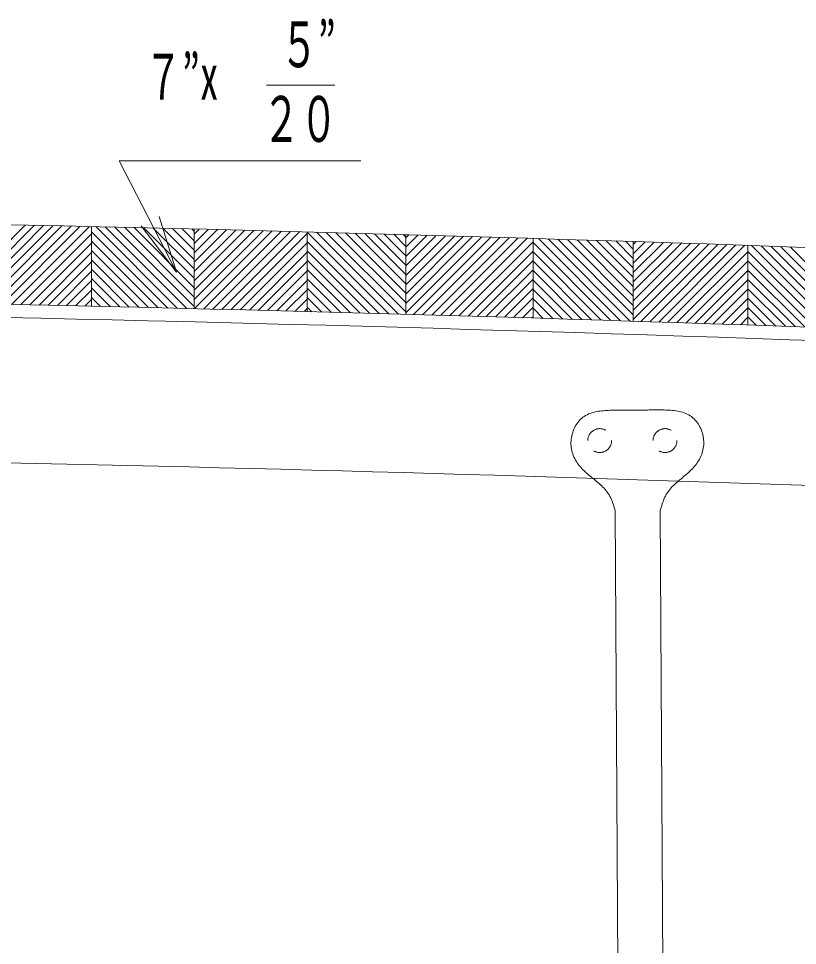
# Model space of a CAD drawing. Units: millimetres, scale not verified. Extents: x -8222 to 8222, y -5815 to 5815.
# Drawn here: x 777 to 1524, y 1955 to 2843 of the extents above; entities that cross this region are included whole.
import ezdxf
from ezdxf.enums import TextEntityAlignment as Align

# ---------------------------------------------------------------- set-up
doc = ezdxf.new("R2010")
doc.units = ezdxf.units.MM
doc.header["$LTSCALE"] = 20
doc.linetypes.add('DASHED1', pattern=[1.8, 1.2, -0.6])
doc.layers.add('0-0_0', color=3, linetype='Continuous', lineweight=18)
doc.layers.add('0-2_寸法', color=2, linetype='Continuous', lineweight=18)
doc.styles.add('ＭＳ ゴシック', font='')
doc.styles.get('ＭＳ ゴシック').set_extended_font_data('MS Gothic')

msp = doc.modelspace()

# ---------------------------------------------------------------- linework, layer by layer
at = {"layer": '0-0_0'}
for p, q in [((740.14, 2602.12), (783.36, 2645.35)), ((740.14, 2593.14), (792.15, 2645.15)), ((740.14, 2584.16), (800.93, 2644.96)), ((740.14, 2575.18), (809.72, 2644.76)), ((743.78, 2569.84), (818.5, 2644.56)), ((752.57, 2569.66), (827.28, 2644.37)), ((761.36, 2569.47), (836.06, 2644.17)), ((770.16, 2569.28), (844.84, 2643.97)), ((846.82, 2643.78), (846.82, 2567.56)), ((929.11, 2565.61), (850.89, 2643.83)), ((938.31, 2565.38), (860.08, 2643.61)), ((945.33, 2567.34), (869.28, 2643.4)), ((945.33, 2576.32), (878.48, 2643.18)), ((945.33, 2585.3), (887.67, 2642.96)), ((945.33, 2594.28), (896.87, 2642.74)), ((945.33, 2603.26), (906.07, 2642.52)), ((945.33, 2612.24), (915.28, 2642.3)), ((945.33, 2621.22), (924.48, 2642.08)), ((945.33, 2630.21), (933.69, 2641.85)), ((945.33, 2639.19), (942.9, 2641.62)), ((945.33, 2636.69), (950.09, 2641.45)), ((945.33, 2641.43), (945.33, 2565.21)), ((945.33, 2627.71), (958.85, 2641.23)), ((945.33, 2618.73), (967.61, 2641.01)), ((945.33, 2609.75), (976.37, 2640.79)), ((945.33, 2600.77), (985.13, 2640.56)), ((945.33, 2591.79), (993.88, 2640.34)), ((945.33, 2582.81), (1002.64, 2640.11)), ((945.33, 2573.83), (1011.39, 2639.89)), ((945.68, 2565.2), (1020.14, 2639.66)), ((778.94, 2569.09), (846.82, 2636.96)), ((919.9, 2565.83), (846.82, 2638.92)), ((954.45, 2564.98), (1028.89, 2639.43)), ((963.21, 2564.76), (1037.64, 2639.2)), ((971.97, 2564.54), (1046.39, 2638.97)), ((980.72, 2564.32), (1053.66, 2637.25)), ((1053.66, 2638.65), (1053.66, 2562.42)), ((1132.01, 2560.27), (1053.66, 2638.63)), ((1141.26, 2560.01), (1062.73, 2638.53)), ((1148.24, 2562), (1071.96, 2638.28)), ((1148.24, 2570.98), (1081.19, 2638.03)), ((1148.24, 2579.96), (1090.43, 2637.78)), ((1148.24, 2588.94), (1099.66, 2637.52)), ((1148.24, 2597.92), (1108.9, 2637.27)), ((1148.24, 2606.9), (1118.13, 2637.01)), ((1148.24, 2615.88), (1127.37, 2636.75)), ((1148.24, 2624.86), (1136.61, 2636.49)), ((1148.24, 2633.84), (1145.85, 2636.23)), ((1148.24, 2633.05), (1151.27, 2636.08)), ((1148.24, 2636.04), (1148.24, 2559.81)), ((1148.24, 2624.07), (1160, 2635.83)), ((1148.24, 2615.09), (1168.73, 2635.58)), ((1148.24, 2606.11), (1177.45, 2635.33)), ((1148.24, 2597.13), (1186.18, 2635.07)), ((1148.24, 2588.15), (1194.91, 2634.82)), ((1148.24, 2579.17), (1203.63, 2634.56)), ((1148.24, 2570.19), (1212.35, 2634.3)), ((1148.24, 2561.21), (1221.07, 2634.05)), ((1155.61, 2559.6), (1229.8, 2633.79)), ((1164.34, 2559.35), (1238.51, 2633.52)), ((1173.07, 2559.1), (1247.23, 2633.26)), ((1181.8, 2558.85), (1255.95, 2633)), ((1190.52, 2558.59), (1264.66, 2632.73)), ((1270.25, 2632.44), (1270.25, 2556.21)), ((1354.24, 2553.57), (1275.4, 2632.4)), ((1363.52, 2553.27), (1284.67, 2632.12)), ((1366.42, 2559.35), (1293.94, 2631.83)), ((1366.42, 2568.33), (1303.21, 2631.54)), ((1366.42, 2577.31), (1312.48, 2631.25)), ((1366.42, 2586.29), (1321.75, 2630.96)), ((1366.42, 2595.27), (1331.02, 2630.67)), ((787.73, 2568.89), (846.82, 2627.98)), ((910.7, 2566.06), (846.82, 2629.94)), ((989.48, 2564.1), (1053.66, 2628.27)), ((1122.77, 2560.53), (1053.66, 2629.65)), ((1199.25, 2558.34), (1270.25, 2629.34)), ((1344.96, 2553.87), (1270.25, 2628.58)), ((1366.42, 2604.25), (1340.3, 2630.37)), ((1366.42, 2613.23), (1349.57, 2630.08)), ((1366.42, 2622.21), (1358.85, 2629.78)), ((1366.42, 2626.73), (1369.14, 2629.45)), ((1366.42, 2629.42), (1366.42, 2553.18)), ((1366.42, 2617.75), (1377.84, 2629.16)), ((1366.42, 2608.77), (1386.53, 2628.88)), ((1366.42, 2599.79), (1395.23, 2628.6)), ((1366.42, 2590.81), (1403.92, 2628.31)), ((1366.42, 2581.83), (1412.62, 2628.02)), ((1366.42, 2572.84), (1421.31, 2627.73)), ((1366.42, 2563.86), (1430, 2627.44)), ((1366.42, 2554.88), (1438.69, 2627.15)), ((1373.47, 2552.95), (1447.37, 2626.86)), ((1382.16, 2552.67), (1456.06, 2626.56)), ((1390.86, 2552.38), (1464.74, 2626.27)), ((1399.55, 2552.1), (1473.43, 2625.97)), ((1476.27, 2625.76), (1476.27, 2549.52)), ((1558.75, 2546.63), (1479.62, 2625.76)), ((1568.06, 2546.29), (1488.92, 2625.44)), ((1577.38, 2545.96), (1498.22, 2625.12)), ((1580.79, 2551.52), (1507.52, 2624.79)), ((1580.79, 2560.5), (1516.83, 2624.47)), ((796.52, 2568.7), (846.82, 2619)), ((901.5, 2566.28), (846.82, 2620.96)), ((998.24, 2563.87), (1053.66, 2619.29)), ((1113.54, 2560.79), (1053.66, 2620.67)), ((1207.97, 2558.08), (1270.25, 2620.36)), ((1335.68, 2554.17), (1270.25, 2619.6)), ((1408.25, 2551.81), (1476.27, 2619.83)), ((1549.43, 2546.96), (1476.27, 2620.12)), ((805.3, 2568.51), (846.82, 2610.02)), ((892.3, 2566.5), (846.82, 2611.97)), ((1006.99, 2563.65), (1053.66, 2610.31)), ((1104.3, 2561.04), (1053.66, 2611.69)), ((1216.69, 2557.82), (1270.25, 2611.38)), ((1326.41, 2554.46), (1270.25, 2610.62)), ((1416.94, 2551.52), (1476.27, 2610.85)), ((1540.12, 2547.29), (1476.27, 2611.14)), ((814.09, 2568.31), (846.82, 2601.04)), ((883.1, 2566.72), (846.82, 2602.99)), ((1015.74, 2563.42), (1053.66, 2601.33)), ((1095.07, 2561.3), (1053.66, 2602.71)), ((1225.41, 2557.56), (1270.25, 2602.4)), ((1317.14, 2554.75), (1270.25, 2601.64)), ((1425.63, 2551.23), (1476.27, 2601.87)), ((1530.81, 2547.62), (1476.27, 2602.16)), ((822.87, 2568.11), (846.82, 2592.06)), ((873.9, 2566.93), (846.82, 2594.01)), ((1024.5, 2563.19), (1053.66, 2592.35)), ((1085.83, 2561.55), (1053.66, 2593.73)), ((1234.13, 2557.3), (1270.25, 2593.42)), ((1307.86, 2555.04), (1270.25, 2592.66)), ((1434.32, 2550.94), (1476.27, 2592.89)), ((1521.51, 2547.95), (1476.27, 2593.18)), ((831.65, 2567.91), (846.82, 2583.08)), ((864.71, 2567.15), (846.82, 2585.03)), ((1033.25, 2562.96), (1053.66, 2583.37)), ((1076.6, 2561.8), (1053.66, 2584.74)), ((1242.85, 2557.04), (1270.25, 2584.44)), ((1298.6, 2555.33), (1270.25, 2583.68)), ((1443.01, 2550.65), (1476.27, 2583.91)), ((1512.2, 2548.27), (1476.27, 2584.2)), ((840.43, 2567.71), (846.82, 2574.1)), ((855.51, 2567.36), (846.82, 2576.05)), ((1041.99, 2562.73), (1053.66, 2574.39)), ((1067.37, 2562.05), (1053.66, 2575.76)), ((1251.57, 2556.78), (1270.25, 2575.46)), ((1289.33, 2555.62), (1270.25, 2574.7)), ((1451.69, 2550.36), (1476.27, 2574.93)), ((1502.89, 2548.6), (1476.27, 2575.22)), ((1050.74, 2562.5), (1053.66, 2565.41)), ((1058.14, 2562.3), (1053.66, 2566.78)), ((1260.28, 2556.51), (1270.25, 2566.48)), ((1280.06, 2555.91), (1270.25, 2565.72)), ((1460.38, 2550.06), (1476.27, 2565.95)), ((1493.59, 2548.92), (1476.27, 2566.24)), ((1269, 2556.25), (1270.25, 2557.5)), ((1270.8, 2556.19), (1270.25, 2556.74)), ((1469.06, 2549.77), (1476.27, 2556.97)), ((1484.29, 2549.24), (1476.27, 2557.26)), ((1327.67, 2402.52), (1328.78, 2401.61)), ((1409.57, 2399.86), (1408.52, 2398.96)), ((1359.47, 593.74), (1349.03, 2371.57)), ((1403.22, 514.26), (1392.31, 2371.82))]:
    msp.add_line(p, q, dxfattribs=at)
at = {"layer": '0-0_0', "color": 1, "linetype": 'DASHED1'}
for p, q in [((1326.28, 2403.64), (1327.67, 2402.52)), ((1410.97, 2401.06), (1409.57, 2399.86))]:
    msp.add_line(p, q, dxfattribs=at)
for points in [[(1369.94, 2467.85), (1368.32, 2467.86), (1366.71, 2467.87), (1365.1, 2467.88), (1363.49, 2467.89), (1361.87, 2467.9), (1360.26, 2467.91), (1358.65, 2467.91), (1357.03, 2467.92), (1355.42, 2467.91), (1353.81, 2467.91), (1352.2, 2467.9), (1350.58, 2467.88), (1348.97, 2467.86), (1347.36, 2467.84), (1345.75, 2467.8), (1344.13, 2467.76), (1342.52, 2467.69), (1340.91, 2467.61), (1339.3, 2467.51), (1337.7, 2467.37), (1336.09, 2467.21), (1334.49, 2467.01), (1332.9, 2466.77), (1331.31, 2466.49), (1329.73, 2466.16), (1328.16, 2465.77), (1326.62, 2465.32), (1325.09, 2464.8), (1323.59, 2464.22), (1322.12, 2463.55), (1320.69, 2462.8), (1319.31, 2461.96), (1317.99, 2461.04), (1316.74, 2460.02), (1315.56, 2458.92), (1314.45, 2457.75), (1313.42, 2456.51), (1312.47, 2455.21), (1311.59, 2453.86)], [(1370.28, 2467.85), (1371.89, 2467.88), (1373.51, 2467.91), (1375.12, 2467.94), (1376.73, 2467.97), (1378.34, 2468), (1379.96, 2468.03), (1381.57, 2468.05), (1383.18, 2468.07), (1384.79, 2468.09), (1386.41, 2468.1), (1388.02, 2468.11), (1389.63, 2468.11), (1391.24, 2468.11), (1392.86, 2468.1), (1394.47, 2468.09), (1396.08, 2468.06), (1397.69, 2468.02), (1399.31, 2467.95), (1400.92, 2467.87), (1402.53, 2467.76), (1404.13, 2467.61), (1405.73, 2467.43), (1407.33, 2467.21), (1408.92, 2466.95), (1410.5, 2466.63), (1412.07, 2466.26), (1413.63, 2465.83), (1415.16, 2465.33), (1416.67, 2464.76), (1418.15, 2464.11), (1419.58, 2463.38), (1420.97, 2462.56), (1422.3, 2461.65), (1423.57, 2460.65), (1424.76, 2459.56), (1425.88, 2458.4), (1426.92, 2457.17), (1427.89, 2455.89), (1428.79, 2454.54)], [(1311.59, 2453.86), (1310.78, 2452.46), (1310.05, 2451.03), (1309.38, 2449.56), (1308.79, 2448.06), (1308.27, 2446.53), (1307.81, 2444.98), (1307.43, 2443.42), (1307.12, 2441.83), (1306.89, 2440.24), (1306.72, 2438.63), (1306.64, 2437.02), (1306.63, 2435.41), (1306.7, 2433.8), (1306.86, 2432.2), (1307.11, 2430.6), (1307.43, 2429.02), (1307.84, 2427.46), (1308.33, 2425.93), (1308.89, 2424.41), (1309.52, 2422.93), (1310.22, 2421.48), (1310.99, 2420.06), (1311.81, 2418.67), (1312.69, 2417.32), (1313.63, 2416.01), (1314.62, 2414.73), (1315.65, 2413.5), (1316.73, 2412.3), (1317.84, 2411.13), (1318.99, 2410), (1320.16, 2408.89), (1321.36, 2407.81), (1322.57, 2406.74), (1323.8, 2405.7), (1325.04, 2404.67), (1326.28, 2403.64)], [(1428.79, 2454.54), (1429.61, 2453.16), (1430.36, 2451.73), (1431.05, 2450.27), (1431.66, 2448.78), (1432.2, 2447.26), (1432.67, 2445.72), (1433.07, 2444.15), (1433.39, 2442.58), (1433.65, 2440.98), (1433.83, 2439.38), (1433.94, 2437.77), (1433.96, 2436.16), (1433.91, 2434.55), (1433.77, 2432.94), (1433.54, 2431.34), (1433.23, 2429.76), (1432.84, 2428.2), (1432.38, 2426.65), (1431.83, 2425.14), (1431.22, 2423.64), (1430.54, 2422.18), (1429.79, 2420.75), (1428.98, 2419.36), (1428.11, 2418), (1427.19, 2416.67), (1426.22, 2415.39), (1425.2, 2414.14), (1424.14, 2412.93), (1423.04, 2411.75), (1421.9, 2410.6), (1420.74, 2409.48), (1419.56, 2408.38), (1418.36, 2407.31), (1417.14, 2406.25), (1415.92, 2405.2), (1414.68, 2404.16), (1413.45, 2403.13), (1412.21, 2402.1), (1410.97, 2401.06)]]:
    msp.add_lwpolyline(points, dxfattribs=at)
at = {"layer": '0-0_0'}
for points in [[(1328.78, 2401.61), (1330.03, 2400.58), (1331.27, 2399.55), (1332.5, 2398.51), (1333.72, 2397.46), (1334.92, 2396.38), (1336.1, 2395.28), (1337.25, 2394.14), (1338.37, 2392.98), (1339.44, 2391.78), (1340.48, 2390.54), (1341.46, 2389.26), (1342.38, 2387.94)], [(1408.52, 2398.96), (1407.32, 2397.89), (1406.13, 2396.8), (1404.97, 2395.68), (1403.83, 2394.54), (1402.73, 2393.36), (1401.66, 2392.15), (1400.64, 2390.9), (1399.68, 2389.6), (1398.77, 2388.27), (1397.94, 2386.89)], [(1342.38, 2387.94), (1343.23, 2386.57), (1344.02, 2385.16), (1344.74, 2383.72), (1345.4, 2382.25), (1346.01, 2380.75), (1346.57, 2379.25), (1347.11, 2377.72), (1347.61, 2376.19), (1348.1, 2374.65), (1348.57, 2373.11), (1349.03, 2371.57)], [(1397.94, 2386.89), (1397.17, 2385.47), (1396.47, 2384.02), (1395.82, 2382.54), (1395.23, 2381.04), (1394.68, 2379.53), (1394.17, 2378), (1393.68, 2376.46), (1393.21, 2374.92), (1392.76, 2373.37), (1392.31, 2371.82)]]:
    msp.add_lwpolyline(points, dxfattribs=at)
at = {"layer": '0-0_0', "color": 1, "linetype": 'DASHED1'}
for centre in [(1334.17, 2438.72), (1396.8, 2438.72)]:
    msp.add_circle(centre, 11.45, dxfattribs=at)
at = {"layer": '0-0_0'}
for centre, radius, start, end in [((-439.2, -53200.03), 55858.75, 85.54689, 90.04257), ((-439.2, -53276.31), 55858.68, 85.53793, 90.04257), ((-439.2, -53276.31), 55845.98, 85.53545, 90.02955), ((-439.2, -53415.5), 55845.98, 88.10272, 90.02955), ((-439.2, -53415.5), 55845.98, 85.51983, 88.1029)]:
    msp.add_arc(centre, radius, start, end, dxfattribs=at)
at = {"layer": '0-0_0', "color": 1, "linetype": 'DASHED1'}
msp.add_arc((1370.03, 2480.55), 12.7, 269.55896, 271.11359, dxfattribs=at)
at = {"layer": '0-2_寸法'}
for p, q in [((1080.21, 2779.49), (1014.72, 2779.49)), ((928.32, 2600.14), (911.77, 2653.64)), ((928.32, 2600.14), (894.47, 2644.75))]:
    msp.add_line(p, q, dxfattribs=at)
msp.add_lwpolyline([(928.32, 2600.14), (873.47, 2706.88), (1105.27, 2706.88)], dxfattribs=at)

# ---------------------------------------------------------------- texts
at = {"layer": '0-2_寸法', "style": 'ＭＳ ゴシック', "width": 0.6}
for s, p in [('５”', (1027.98, 2783.48)), ('７”x', (897.69, 2752.39)), ('２０', (1010.79, 2711.91))]:
    msp.add_text(s, height=43.99, dxfattribs=at).set_placement(p, align=Align.BOTTOM_LEFT)

doc.saveas('drawing.dxf')
